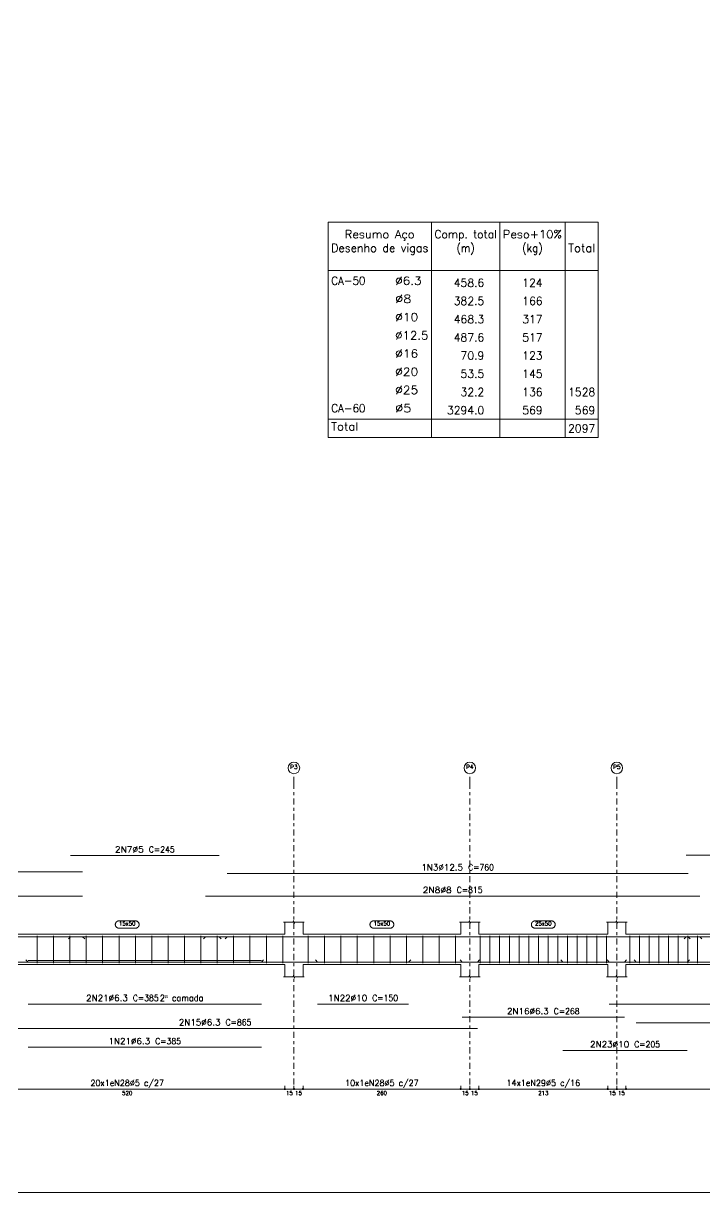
# Model space of a CAD drawing. Header units: millimetres. Extents: x 0 to 119, y 0 to 84.
# Drawn here: x 21.72 to 44.2, y 0 to 38.53 of the extents above; entities that cross this region are included whole.
import ezdxf
from ezdxf.enums import TextEntityAlignment as Align

# ---------------------------------------------------------------- set-up
doc = ezdxf.new("R2010")
doc.units = ezdxf.units.MM
doc.linetypes.add('CYPE_RAYAPUNTO', pattern=[0.4125, 0.2025, -0.105, 0, -0.105])
for name, color, linetype, lineweight in [('ARM_LONGITUDINAL_Ø10', 103, 'Continuous', 9), ('ARM_LONGITUDINAL_Ø12_5', 51, 'Continuous', 9), ('ARM_LONGITUDINAL_Ø5', 151, 'Continuous', 9), ('ARM_LONGITUDINAL_Ø6_3', 32, 'Continuous', 9), ('ARM_LONGITUDINAL_Ø8', 32, 'Continuous', 9), ('ARM_TRANSVERSAL_Ø5', 151, 'Continuous', 9), ('ELE_ARM_TRANS_TXT_EST', 3, 'Continuous', 9), ('ELE_CONT_NOS', 122, 'Continuous', 9), ('ELE_CONT_VIG_CONCRETO', 2, 'Continuous', 9), ('ELE_COT_COT_EST', 3, 'Continuous', 0), ('ELE_COT_COT_LIN_APOIOS', 2, 'CYPE_RAYAPUNTO', 0), ('ELE_COT_TEXTOS_ESTRIBOS', 122, 'Continuous', 0), ('ELE_REF_COT_LIN_AUX_COTA', 2, 'CYPE_RAYAPUNTO', 9), ('ELE_REF_REF_NOME', 3, 'Continuous', 9), ('ELE_REF_REF_REFERENCIA', 3, 'Continuous', 9), ('ELE_REF_TEXTO_REF_NOME', 3, 'Continuous', 9), ('ELE_REF_TEXTO_REF_REFERENCIA', 3, 'Continuous', 9), ('POR_ARM_LONG_ARM_TEXTOS', 3, 'Continuous', 9), ('POR_ARM_LONG_TXT_COMP', 3, 'Continuous', 9), ('POR_ARM_LONG_TXT_IND_LAYER_ARM_LONG', 3, 'Continuous', 9), ('QUAD_BORDA', 1, 'Continuous', 20), ('QUAD_LIMITES', 2, 'Continuous', 0), ('TABELAS', 1, 'Continuous', 0), ('TEXTO_TABELAS', 1, 'Continuous', 0)]:
    doc.layers.add(name, color=color, linetype=linetype, lineweight=lineweight)
doc.styles.add('CYPETXT', font='', dxfattribs={"height": 0.2})
doc.styles.get('CYPETXT').set_extended_font_data('romans')

msp = doc.modelspace()

# ---------------------------------------------------------------- linework, layer by layer
at = {"layer": 'ARM_LONGITUDINAL_Ø10'}
for p, q in [((31.43, 7.596), (31.36, 7.666)), ((34.43, 7.596), (34.501, 7.666)), ((39.521, 7.596), (39.45, 7.666)), ((43.621, 7.596), (43.691, 7.666))]:
    msp.add_line(p, q, dxfattribs=at)
for points in [[(31.43, 7.596), (34.43, 7.596)], [(39.521, 7.596), (43.621, 7.596)], [(31.43, 6.214), (34.43, 6.214)], [(39.521, 4.688), (43.621, 4.688)]]:
    msp.add_lwpolyline(points, dxfattribs=at)
at = {"layer": 'ARM_LONGITUDINAL_Ø12_5'}
for p, q in [((23.68, 8.432), (23.751, 8.361)), ((23.68, 8.432), (23.751, 8.361)), ((28.45, 8.432), (28.379, 8.361)), ((43.65, 8.432), (43.72, 8.361)), ((41.94, 7.596), (41.87, 7.666))]:
    msp.add_line(p, q, dxfattribs=at)
for points in [[(15.98, 10.571), (23.68, 10.571)], [(28.45, 10.519), (43.65, 10.519)], [(15.98, 9.774), (23.68, 9.774)], [(15.98, 8.432), (23.68, 8.432)], [(15.98, 8.432), (23.68, 8.432)], [(28.45, 8.432), (43.65, 8.432)], [(41.94, 7.596), (50.94, 7.596)], [(41.94, 5.594), (50.94, 5.594)]]:
    msp.add_lwpolyline(points, dxfattribs=at)
at = {"layer": 'ARM_LONGITUDINAL_Ø5'}
for p, q in [((23.28, 8.432), (23.21, 8.361)), ((28.18, 8.432), (28.251, 8.361)), ((43.59, 8.432), (43.52, 8.361))]:
    msp.add_line(p, q, dxfattribs=at)
for points in [[(23.28, 11.109), (28.18, 11.109)], [(43.59, 11.119), (48.89, 11.119)], [(23.28, 8.432), (28.18, 8.432)], [(43.59, 8.432), (48.89, 8.432)]]:
    msp.add_lwpolyline(points, dxfattribs=at)
at = {"layer": 'ARM_LONGITUDINAL_Ø6_3'}
for p, q in [((21.88, 7.596), (21.81, 7.666)), ((29.58, 7.596), (29.651, 7.666)), ((36.2, 7.596), (36.13, 7.666)), ((36.7, 7.596), (36.771, 7.666)), ((41.55, 7.596), (41.621, 7.666))]:
    msp.add_line(p, q, dxfattribs=at)
for points in [[(19.4, 7.596), (36.7, 7.596)], [(21.88, 7.652), (29.58, 7.652)], [(21.88, 7.596), (29.58, 7.596)], [(36.2, 7.596), (41.55, 7.596)], [(21.88, 6.214), (29.58, 6.214)], [(19.4, 5.412), (36.7, 5.412)], [(36.2, 5.779), (41.55, 5.779)], [(21.88, 4.792), (29.58, 4.792)]]:
    msp.add_lwpolyline(points, dxfattribs=at)
at = {"layer": 'ARM_LONGITUDINAL_Ø8'}
for p, q in [((27.735, 8.432), (27.665, 8.361)), ((44.035, 8.432), (44.106, 8.361)), ((41.05, 7.596), (40.98, 7.666))]:
    msp.add_line(p, q, dxfattribs=at)
for points in [[(27.735, 9.774), (44.035, 9.774)], [(27.735, 8.432), (44.035, 8.432)], [(41.05, 7.596), (52, 7.596)], [(41.05, 6.214), (52, 6.214)]]:
    msp.add_lwpolyline(points, dxfattribs=at)
at = {"layer": 'ARM_TRANSVERSAL_Ø5'}
for p, q in [((22.18, 8.464), (22.18, 7.564)), ((22.72, 8.464), (22.72, 7.564)), ((23.26, 8.464), (23.26, 7.564)), ((23.8, 8.464), (23.8, 7.564)), ((24.34, 8.464), (24.34, 7.564)), ((24.88, 8.464), (24.88, 7.564)), ((25.42, 8.464), (25.42, 7.564)), ((25.96, 8.464), (25.96, 7.564)), ((26.5, 8.464), (26.5, 7.564)), ((27.04, 8.464), (27.04, 7.564)), ((27.58, 8.464), (27.58, 7.564)), ((28.12, 8.464), (28.12, 7.564)), ((28.66, 8.464), (28.66, 7.564)), ((29.2, 8.464), (29.2, 7.564)), ((29.74, 8.464), (29.74, 7.564)), ((30.28, 8.464), (30.28, 7.564)), ((31.12, 8.464), (31.12, 7.564)), ((31.66, 8.464), (31.66, 7.564)), ((32.2, 8.464), (32.2, 7.564)), ((32.74, 8.464), (32.74, 7.564)), ((33.28, 8.464), (33.28, 7.564)), ((33.82, 8.464), (33.82, 7.564)), ((34.36, 8.464), (34.36, 7.564)), ((34.9, 8.464), (34.9, 7.564)), ((35.44, 8.464), (35.44, 7.564)), ((35.98, 8.464), (35.98, 7.564)), ((36.795, 8.464), (36.795, 7.564)), ((37.115, 8.464), (37.115, 7.564)), ((37.435, 8.464), (37.435, 7.564)), ((37.755, 8.464), (37.755, 7.564)), ((38.075, 8.464), (38.075, 7.564)), ((38.395, 8.464), (38.395, 7.564)), ((38.715, 8.464), (38.715, 7.564)), ((39.035, 8.464), (39.035, 7.564)), ((39.355, 8.464), (39.355, 7.564)), ((39.675, 8.464), (39.675, 7.564)), ((39.995, 8.464), (39.995, 7.564)), ((40.315, 8.464), (40.315, 7.564)), ((40.635, 8.464), (40.635, 7.564)), ((40.955, 8.464), (40.955, 7.564)), ((41.725, 8.464), (41.725, 7.564)), ((42.045, 8.464), (42.045, 7.564)), ((42.365, 8.464), (42.365, 7.564)), ((42.685, 8.464), (42.685, 7.564)), ((43.005, 8.464), (43.005, 7.564)), ((43.325, 8.464), (43.325, 7.564)), ((43.645, 8.464), (43.645, 7.564)), ((43.965, 8.464), (43.965, 7.564))]:
    msp.add_line(p, q, dxfattribs=at)
at = {"layer": 'ELE_CONT_NOS'}
for p, q in [((30.35, 8.514), (30.35, 8.914)), ((30.95, 8.514), (30.95, 8.914)), ((36.15, 8.514), (36.15, 8.914)), ((36.75, 8.514), (36.75, 8.914)), ((41, 8.514), (41, 8.914)), ((41.6, 8.514), (41.6, 8.914)), ((30.35, 7.514), (30.35, 7.114)), ((30.95, 7.514), (30.95, 7.114)), ((36.15, 7.514), (36.15, 7.114)), ((36.75, 7.514), (36.75, 7.114)), ((41, 7.514), (41, 7.114)), ((41.6, 7.514), (41.6, 7.114))]:
    msp.add_line(p, q, dxfattribs=at)
for points in [[(30.31, 8.914), (30.62, 8.914), (30.635, 8.964), (30.665, 8.864), (30.68, 8.914), (30.99, 8.914)], [(36.11, 8.914), (36.42, 8.914), (36.435, 8.964), (36.465, 8.864), (36.48, 8.914), (36.79, 8.914)], [(40.96, 8.914), (41.27, 8.914), (41.285, 8.964), (41.315, 8.864), (41.33, 8.914), (41.64, 8.914)], [(30.31, 7.114), (30.62, 7.114), (30.635, 7.164), (30.665, 7.064), (30.68, 7.114), (30.99, 7.114)], [(36.11, 7.114), (36.42, 7.114), (36.435, 7.164), (36.465, 7.064), (36.48, 7.114), (36.79, 7.114)], [(40.96, 7.114), (41.27, 7.114), (41.285, 7.164), (41.315, 7.064), (41.33, 7.114), (41.64, 7.114)]]:
    msp.add_lwpolyline(points, dxfattribs=at)
at = {"layer": 'ELE_CONT_VIG_CONCRETO'}
for p, q in [((19.95, 8.514), (30.35, 8.514)), ((30.95, 8.514), (36.15, 8.514)), ((36.75, 8.514), (41, 8.514)), ((41.6, 8.514), (51.45, 8.514)), ((19.95, 7.514), (30.35, 7.514)), ((30.95, 7.514), (36.15, 7.514)), ((36.75, 7.514), (41, 7.514)), ((41.6, 7.514), (51.45, 7.514))]:
    msp.add_line(p, q, dxfattribs=at)
at = {"layer": 'ELE_COT_COT_EST'}
for p, q in [((30.35, 3.414), (30.35, 3.514)), ((30.65, 3.414), (30.65, 3.514)), ((30.95, 3.414), (30.95, 3.514)), ((36.15, 3.414), (36.15, 3.514)), ((36.45, 3.414), (36.45, 3.514)), ((36.75, 3.414), (36.75, 3.514)), ((41, 3.414), (41, 3.514)), ((41.3, 3.414), (41.3, 3.514)), ((41.6, 3.414), (41.6, 3.514))]:
    msp.add_line(p, q, dxfattribs=at)
for points in [[(19.95, 3.414), (30.35, 3.414), (30.35, 3.514)], [(30.35, 3.414), (30.65, 3.414), (30.65, 3.514)], [(30.65, 3.414), (30.95, 3.414), (30.95, 3.514)], [(30.95, 3.414), (36.15, 3.414), (36.15, 3.514)], [(36.15, 3.414), (36.45, 3.414), (36.45, 3.514)], [(36.45, 3.414), (36.75, 3.414), (36.75, 3.514)], [(36.75, 3.414), (41, 3.414), (41, 3.514)], [(41, 3.414), (41.3, 3.414), (41.3, 3.514)], [(41.3, 3.414), (41.6, 3.414), (41.6, 3.514)], [(41.6, 3.414), (51.45, 3.414), (51.45, 3.514)]]:
    msp.add_lwpolyline(points, dxfattribs=at)
for centre in [(30.35, 3.414), (30.35, 3.414), (30.65, 3.414), (30.65, 3.414), (30.95, 3.414), (30.95, 3.414), (36.15, 3.414), (36.15, 3.414), (36.45, 3.414), (36.45, 3.414), (36.75, 3.414), (36.75, 3.414), (41, 3.414), (41, 3.414), (41.3, 3.414), (41.3, 3.414), (41.6, 3.414), (41.6, 3.414)]:
    msp.add_circle(centre, 0.02, dxfattribs=at)
at = {"layer": 'ELE_COT_COT_LIN_APOIOS'}
for p, q in [((30.65, 13.503), (30.65, 3.414)), ((36.45, 13.503), (36.45, 3.414)), ((41.3, 13.503), (41.3, 3.414))]:
    msp.add_line(p, q, dxfattribs=at)
at = {"layer": 'ELE_REF_COT_LIN_AUX_COTA'}
for p, q in [((30.65, 13.503), (30.65, 13.803)), ((36.45, 13.503), (36.45, 13.803)), ((41.3, 13.503), (41.3, 13.803))]:
    msp.add_line(p, q, dxfattribs=at)
at = {"layer": 'ELE_REF_REF_NOME'}
for points in [[(25.423, 8.954), (25.431, 8.953), (25.439, 8.953), (25.447, 8.951), (25.455, 8.949), (25.463, 8.947), (25.47, 8.944), (25.477, 8.941), (25.485, 8.937), (25.491, 8.933), (25.498, 8.928), (25.504, 8.923), (25.51, 8.917), (25.515, 8.911), (25.52, 8.905), (25.524, 8.898), (25.529, 8.891), (25.532, 8.884), (25.535, 8.877), (25.538, 8.869), (25.54, 8.862), (25.542, 8.854), (25.543, 8.846), (25.543, 8.838), (25.543, 8.83), (25.543, 8.822), (25.542, 8.814), (25.54, 8.806), (25.538, 8.798), (25.535, 8.791), (25.532, 8.783), (25.529, 8.776), (25.524, 8.769), (25.52, 8.763), (25.515, 8.756), (25.51, 8.75), (25.504, 8.745), (25.498, 8.74), (25.491, 8.735), (25.485, 8.731), (25.477, 8.727), (25.47, 8.723), (25.463, 8.72), (25.455, 8.718), (25.447, 8.716), (25.439, 8.715), (25.431, 8.714), (25.423, 8.714), (24.877, 8.714), (24.869, 8.714), (24.861, 8.715), (24.853, 8.716), (24.846, 8.718), (24.838, 8.72), (24.83, 8.723), (24.823, 8.727), (24.816, 8.731), (24.809, 8.735), (24.803, 8.74), (24.797, 8.745), (24.791, 8.75), (24.786, 8.756), (24.781, 8.763), (24.776, 8.769), (24.772, 8.776), (24.768, 8.783), (24.765, 8.791), (24.763, 8.798), (24.761, 8.806), (24.759, 8.814), (24.758, 8.822), (24.757, 8.83), (24.757, 8.838), (24.758, 8.846), (24.759, 8.854), (24.761, 8.862), (24.763, 8.869), (24.765, 8.877), (24.768, 8.884), (24.772, 8.891), (24.776, 8.898), (24.781, 8.905), (24.786, 8.911), (24.791, 8.917), (24.797, 8.923), (24.803, 8.928), (24.809, 8.933), (24.816, 8.937), (24.823, 8.941), (24.83, 8.944), (24.838, 8.947), (24.846, 8.949), (24.853, 8.951), (24.861, 8.953), (24.869, 8.953), (24.877, 8.954), (25.423, 8.954)], [(33.823, 8.954), (33.831, 8.953), (33.839, 8.953), (33.847, 8.951), (33.855, 8.949), (33.863, 8.947), (33.87, 8.944), (33.877, 8.941), (33.885, 8.937), (33.891, 8.933), (33.898, 8.928), (33.904, 8.923), (33.91, 8.917), (33.915, 8.911), (33.92, 8.905), (33.924, 8.898), (33.929, 8.891), (33.932, 8.884), (33.935, 8.877), (33.938, 8.869), (33.94, 8.862), (33.942, 8.854), (33.943, 8.846), (33.943, 8.838), (33.943, 8.83), (33.943, 8.822), (33.942, 8.814), (33.94, 8.806), (33.938, 8.798), (33.935, 8.791), (33.932, 8.783), (33.929, 8.776), (33.924, 8.769), (33.92, 8.763), (33.915, 8.756), (33.91, 8.75), (33.904, 8.745), (33.898, 8.74), (33.891, 8.735), (33.885, 8.731), (33.877, 8.727), (33.87, 8.723), (33.863, 8.72), (33.855, 8.718), (33.847, 8.716), (33.839, 8.715), (33.831, 8.714), (33.823, 8.714), (33.277, 8.714), (33.269, 8.714), (33.261, 8.715), (33.253, 8.716), (33.246, 8.718), (33.238, 8.72), (33.23, 8.723), (33.223, 8.727), (33.216, 8.731), (33.209, 8.735), (33.203, 8.74), (33.197, 8.745), (33.191, 8.75), (33.186, 8.756), (33.181, 8.763), (33.176, 8.769), (33.172, 8.776), (33.168, 8.783), (33.165, 8.791), (33.163, 8.798), (33.161, 8.806), (33.159, 8.814), (33.158, 8.822), (33.157, 8.83), (33.157, 8.838), (33.158, 8.846), (33.159, 8.854), (33.161, 8.862), (33.163, 8.869), (33.165, 8.877), (33.168, 8.884), (33.172, 8.891), (33.176, 8.898), (33.181, 8.905), (33.186, 8.911), (33.191, 8.917), (33.197, 8.923), (33.203, 8.928), (33.209, 8.933), (33.216, 8.937), (33.223, 8.941), (33.23, 8.944), (33.238, 8.947), (33.246, 8.949), (33.253, 8.951), (33.261, 8.953), (33.269, 8.953), (33.277, 8.954), (33.823, 8.954)], [(39.148, 8.954), (39.156, 8.953), (39.164, 8.953), (39.172, 8.951), (39.18, 8.949), (39.188, 8.947), (39.195, 8.944), (39.202, 8.941), (39.21, 8.937), (39.216, 8.933), (39.223, 8.928), (39.229, 8.923), (39.235, 8.917), (39.24, 8.911), (39.245, 8.905), (39.249, 8.898), (39.254, 8.891), (39.257, 8.884), (39.26, 8.877), (39.263, 8.869), (39.265, 8.862), (39.267, 8.854), (39.268, 8.846), (39.268, 8.838), (39.268, 8.83), (39.268, 8.822), (39.267, 8.814), (39.265, 8.806), (39.263, 8.798), (39.26, 8.791), (39.257, 8.783), (39.254, 8.776), (39.249, 8.769), (39.245, 8.763), (39.24, 8.756), (39.235, 8.75), (39.229, 8.745), (39.223, 8.74), (39.216, 8.735), (39.21, 8.731), (39.202, 8.727), (39.195, 8.723), (39.188, 8.72), (39.18, 8.718), (39.172, 8.716), (39.164, 8.715), (39.156, 8.714), (39.148, 8.714), (38.602, 8.714), (38.594, 8.714), (38.586, 8.715), (38.578, 8.716), (38.571, 8.718), (38.563, 8.72), (38.555, 8.723), (38.548, 8.727), (38.541, 8.731), (38.534, 8.735), (38.528, 8.74), (38.522, 8.745), (38.516, 8.75), (38.511, 8.756), (38.506, 8.763), (38.501, 8.769), (38.497, 8.776), (38.493, 8.783), (38.49, 8.791), (38.488, 8.798), (38.486, 8.806), (38.484, 8.814), (38.483, 8.822), (38.482, 8.83), (38.482, 8.838), (38.483, 8.846), (38.484, 8.854), (38.486, 8.862), (38.488, 8.869), (38.49, 8.877), (38.493, 8.884), (38.497, 8.891), (38.501, 8.898), (38.506, 8.905), (38.511, 8.911), (38.516, 8.917), (38.522, 8.923), (38.528, 8.928), (38.534, 8.933), (38.541, 8.937), (38.548, 8.941), (38.555, 8.944), (38.563, 8.947), (38.571, 8.949), (38.578, 8.951), (38.586, 8.953), (38.594, 8.953), (38.602, 8.954), (39.148, 8.954)]]:
    msp.add_lwpolyline(points, close=True, dxfattribs=at)
at = {"layer": 'ELE_REF_REF_REFERENCIA'}
for centre in [(30.65, 13.993), (36.45, 13.993), (41.3, 13.993)]:
    msp.add_circle(centre, 0.19, dxfattribs=at)
at = {"layer": 'QUAD_BORDA'}
msp.add_lwpolyline([(0, 0), (118.8, 0), (118.8, 84), (0, 84), (0, 0)], close=True, dxfattribs=at)
at = {"layer": 'QUAD_LIMITES'}
msp.add_lwpolyline([(0, 0), (118.8, 0), (118.8, 84), (0, 84), (0, 0)], close=True, dxfattribs=at)
at = {"layer": 'TABELAS'}
for p, q in [((35.184, 24.882), (35.184, 31.982)), ((37.44, 24.882), (37.44, 31.982)), ((39.592, 24.882), (39.592, 31.982)), ((31.776, 30.382), (40.688, 30.382))]:
    msp.add_line(p, q, dxfattribs=at)
msp.add_lwpolyline([(31.776, 24.882), (40.688, 24.882), (40.688, 31.982), (31.776, 31.982), (31.776, 24.882)], close=True, dxfattribs=at)
at = {"layer": 'TEXTO_TABELAS'}
msp.add_line((31.776, 25.482), (40.688, 25.482), dxfattribs=at)

# ---------------------------------------------------------------- texts
at = {"layer": 'ELE_ARM_TRANS_TXT_EST', "style": 'CYPETXT', "width": 0.840083}
for s, p, p2 in [('20x1eN28%%c5 c/27', (23.937, 3.514), (26.364, 3.514)), ('10x1eN28%%c5 c/27', (32.337, 3.514), (34.764, 3.514)), ('14x1eN29%%c5 c/16', (37.662, 3.514), (40.089, 3.514))]:
    msp.add_text(s, height=0.2, dxfattribs=at).set_placement(p, p2, align=Align.FIT)
at = {"layer": 'ELE_COT_TEXTOS_ESTRIBOS', "style": 'CYPETXT', "width": 0.872274}
for s, p, p2 in [('520', (24.982, 3.214), (25.318, 3.214)), ('15', (30.388, 3.214), (30.612, 3.214)), ('15', (30.688, 3.214), (30.912, 3.214)), ('260', (33.382, 3.214), (33.718, 3.214)), ('15', (36.188, 3.214), (36.412, 3.214)), ('15', (36.488, 3.214), (36.712, 3.214)), ('213', (38.707, 3.214), (39.043, 3.214)), ('15', (41.038, 3.214), (41.262, 3.214)), ('15', (41.338, 3.214), (41.562, 3.214))]:
    msp.add_text(s, height=0.1333, dxfattribs=at).set_placement(p, p2, align=Align.FIT)
at = {"layer": 'ELE_REF_TEXTO_REF_NOME', "style": 'CYPETXT', "width": 0.876123}
for s, p, p2 in [('15x50', (24.877, 8.8), (25.423, 8.8)), ('15x50', (33.277, 8.8), (33.823, 8.8)), ('25x50', (38.602, 8.8), (39.148, 8.8))]:
    msp.add_text(s, height=0.1333, dxfattribs=at).set_placement(p, p2, align=Align.FIT)
at = {"layer": 'ELE_REF_TEXTO_REF_REFERENCIA', "style": 'CYPETXT', "width": 0.935124}
for s, p, p2 in [('P3', (30.527, 13.96), (30.773, 13.96)), ('P4', (36.327, 13.96), (36.573, 13.96)), ('P5', (41.177, 13.96), (41.423, 13.96))]:
    msp.add_text(s, height=0.1333, dxfattribs=at).set_placement(p, p2, align=Align.FIT)
at = {"layer": 'POR_ARM_LONG_ARM_TEXTOS', "style": 'CYPETXT'}
for s, width, p, p2 in [('2N7%%c5', 0.953428, (24.744, 11.209), (25.698, 11.209)), ('1N3%%c12.5', 0.925627, (34.854, 10.619), (36.228, 10.619)), ('2N8%%c8', 0.953428, (34.899, 9.874), (35.853, 9.874)), ('2N21%%c6.3', 0.925627, (23.796, 6.314), (25.17, 6.314)), ('1N22%%c10', 0.93087, (31.776, 6.314), (33.066, 6.314)), ('2N16%%c6.3', 0.925627, (37.679, 5.879), (39.053, 5.879)), ('2N15%%c6.3', 0.925627, (26.854, 5.512), (28.228, 5.512)), ('1N21%%c6.3', 0.925627, (24.534, 4.892), (25.908, 4.892)), ('2N23%%c10', 0.93087, (40.417, 4.788), (41.707, 4.788))]:
    msp.add_text(s, height=0.2, dxfattribs=dict(at, width=width)).set_placement(p, p2, align=Align.FIT)
at = {"layer": 'POR_ARM_LONG_TXT_COMP', "style": 'CYPETXT', "width": 0.770929}
for s, p, p2 in [(' C=245', (25.738, 11.209), (26.716, 11.209)), (' C=760', (36.268, 10.619), (37.246, 10.619)), (' C=815', (35.893, 9.874), (36.871, 9.874)), (' C=385', (25.21, 6.314), (26.188, 6.314)), (' C=150', (33.106, 6.314), (34.084, 6.314)), (' C=268', (39.093, 5.879), (40.071, 5.879)), (' C=865', (28.268, 5.512), (29.246, 5.512)), (' C=385', (25.948, 4.892), (26.926, 4.892)), (' C=205', (41.747, 4.788), (42.725, 4.788))]:
    msp.add_text(s, height=0.2, dxfattribs=at).set_placement(p, p2, align=Align.FIT)
at = {"layer": 'POR_ARM_LONG_TXT_IND_LAYER_ARM_LONG', "style": 'CYPETXT', "width": 0.837999}
msp.add_text('2ª camada', height=0.2, dxfattribs=at).set_placement((26.228, 6.314), (27.665, 6.314), align=Align.FIT)
at = {"layer": 'TEXTO_TABELAS', "style": 'CYPETXT'}
for s, height, width, p, p2 in [('Resumo Aço', 0.2667, 0.895546, (32.33, 31.448), (34.63, 31.448)), ('Comp. total', 0.26667, 0.822839, (35.284, 31.448), (37.34, 31.448)), ('Peso+10%', 0.2667, 0.916489, (37.54, 31.448), (39.492, 31.448)), ('Desenho de vigas', 0.26667, 0.862366, (31.876, 30.995), (35.084, 30.995)), ('(m)', 0.2667, 0.805297, (36.012, 30.995), (36.612, 30.995)), ('(kg)', 0.2667, 0.827954, (38.174, 30.995), (38.858, 30.995)), ('Total', 0.2667, 0.935673, (39.692, 30.995), (40.588, 30.995)), ('CA-50', 0.2667, 0.813132, (31.876, 29.915), (33.012, 29.915)), ('%%c6.3', 0.2667, 0.940736, (33.988, 29.915), (34.86, 29.915)), ('458.6', 0.2667, 0.869965, (35.92, 29.848), (36.928, 29.848)), ('124', 0.2667, 0.872274, (38.18, 29.848), (38.852, 29.848)), ('%%c8', 0.2667, 0.99505, (33.988, 29.315), (34.524, 29.315)), ('382.5', 0.2667, 0.869965, (35.92, 29.248), (36.928, 29.248)), ('166', 0.2667, 0.872274, (38.18, 29.248), (38.852, 29.248)), ('%%c10', 0.2667, 0.955414, (33.988, 28.715), (34.748, 28.715)), ('468.3', 0.2667, 0.869965, (35.92, 28.648), (36.928, 28.648)), ('317', 0.2667, 0.872274, (38.18, 28.648), (38.852, 28.648)), ('%%c12.5', 0.2667, 0.925884, (33.988, 28.115), (35.084, 28.115)), ('487.6', 0.2667, 0.869965, (35.92, 28.048), (36.928, 28.048)), ('517', 0.2667, 0.872274, (38.18, 28.048), (38.852, 28.048)), ('%%c16', 0.2667, 0.955414, (33.988, 27.515), (34.748, 27.515)), ('70.9', 0.2667, 0.869308, (36.144, 27.448), (36.928, 27.448)), ('123', 0.2667, 0.872274, (38.18, 27.448), (38.852, 27.448)), ('%%c20', 0.2667, 0.955414, (33.988, 26.915), (34.748, 26.915)), ('53.5', 0.2667, 0.869308, (36.144, 26.848), (36.928, 26.848)), ('145', 0.2667, 0.872274, (38.18, 26.848), (38.852, 26.848)), ('%%c25', 0.2667, 0.955414, (33.988, 26.315), (34.748, 26.315)), ('32.2', 0.2667, 0.869308, (36.144, 26.248), (36.928, 26.248)), ('136', 0.2667, 0.872274, (38.18, 26.248), (38.852, 26.248)), ('1528', 0.2667, 0.872274, (39.692, 26.248), (40.588, 26.248)), ('CA-60', 0.2667, 0.813132, (31.876, 25.715), (33.012, 25.715)), ('%%c5', 0.2667, 0.99505, (33.988, 25.715), (34.524, 25.715)), ('3294.0', 0.2667, 0.870384, (35.696, 25.648), (36.928, 25.648)), ('569', 0.2667, 0.872274, (38.18, 25.648), (38.852, 25.648)), ('569', 0.2667, 0.872274, (39.916, 25.648), (40.588, 25.648)), ('Total', 0.2667, 0.935673, (31.876, 25.115), (32.772, 25.115)), ('2097', 0.2667, 0.872274, (39.692, 25.048), (40.588, 25.048))]:
    msp.add_text(s, height=height, dxfattribs=dict(at, width=width)).set_placement(p, p2, align=Align.FIT)

doc.saveas('drawing.dxf')
